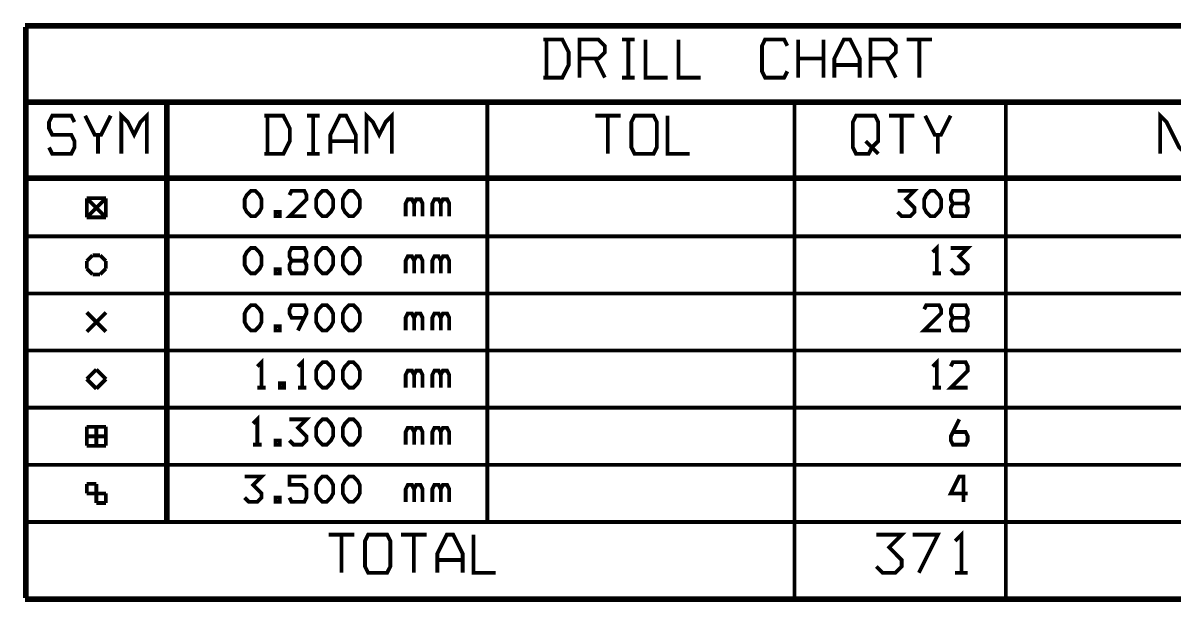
# Model space of a CAD drawing. Extents: x -1 to 119, y -42 to 51.
# Drawn here: x -0.3 to 76.6, y -42.4 to -3.7 of the extents above; entities that cross this region are included whole.
import ezdxf

# ---------------------------------------------------------------- set-up
doc = ezdxf.new("R2010")
doc.units = 0
doc.header["$MEASUREMENT"] = 0
doc.layers.add('22-304-0_DRD', color=7, linetype='CONTINUOUS')

msp = doc.modelspace()

# ---------------------------------------------------------------- linework, layer by layer
at = {"layer": '22-304-0_DRD', "const_width": 0.254}
for points in [[(94.742, -3.8735), (-0.127, -3.8735)], [(-0.127, -42.1005), (-0.127, -4.0005)], [(94.615, -4.0005), (0, -4.0005)], [(0, -42.1005), (0, -4.0005)], [(34.44748, -7.38632), (35.71748, -7.38632), (36.14166, -6.5405), (36.14166, -5.69214), (35.71748, -4.84632), (34.44748, -4.84632)], [(34.66084, -7.38632), (34.66084, -4.84632)], [(36.86048, -6.11632), (38.13048, -6.11632), (38.55466, -5.69214), (38.55466, -5.2705), (38.13048, -4.84632), (36.86048, -4.84632), (36.86048, -7.38632)], [(40.54348, -4.84632), (39.69766, -4.84632)], [(40.12184, -7.38632), (40.12184, -4.84632)], [(42.74566, -7.38632), (41.26484, -7.38632), (41.26484, -4.84632)], [(44.94784, -7.38632), (43.46448, -7.38632), (43.46448, -4.84632)], [(50.72634, -6.96214), (50.51298, -7.38632), (49.24298, -7.38632), (49.03216, -6.96214), (49.03216, -5.2705), (49.24298, -4.84632), (50.51298, -4.84632), (50.72634, -5.2705)], [(51.44516, -7.38632), (51.44516, -4.84632)], [(53.13934, -7.38632), (53.13934, -4.84632)], [(55.55234, -7.38632), (55.55234, -6.11632), (54.91734, -4.84632), (54.49316, -4.84632), (53.85816, -6.11632), (53.85816, -7.38632)], [(56.27116, -6.11632), (57.54116, -6.11632), (57.96534, -5.69214), (57.96534, -5.2705), (57.54116, -4.84632), (56.27116, -4.84632), (56.27116, -7.38632)], [(60.37834, -4.84632), (58.68416, -4.84632)], [(59.52998, -7.38632), (59.52998, -4.84632)], [(37.91966, -6.11632), (38.55466, -7.38632)], [(53.13934, -6.11632), (51.44516, -6.11632)], [(57.33034, -6.11632), (57.96534, -7.38632)], [(55.55234, -6.5405), (53.85816, -6.5405)], [(40.54348, -7.38632), (39.69766, -7.38632)], [(94.615, -8.9535), (0, -8.9535)], [(94.615, -9.0805), (0, -9.0805)], [(9.271, -37.0205), (9.271, -9.0805)], [(9.398, -37.0205), (9.398, -9.0805)], [(30.71368, -37.0205), (30.71368, -9.0805)], [(51.20132, -42.1005), (51.20132, -9.0805)], [(65.29832, -42.1005), (65.29832, -9.0805)], [(3.175, -10.3505), (2.96418, -9.92632), (1.69418, -9.92632), (1.48082, -10.3505), (1.48082, -10.77214), (1.69418, -11.19632), (2.96418, -11.19632), (3.175, -11.6205), (3.175, -12.04214), (2.96418, -12.46632), (1.69418, -12.46632), (1.48082, -12.04214)], [(5.588, -9.92632), (4.953, -11.19632), (4.52882, -11.19632), (3.89382, -9.92632)], [(8.001, -12.46632), (8.001, -9.92632), (7.57682, -10.3505), (7.15518, -11.19632), (6.731, -10.3505), (6.30682, -9.92632), (6.30682, -12.46632)], [(15.84198, -12.46632), (17.11198, -12.46632), (17.53616, -11.6205), (17.53616, -10.77214), (17.11198, -9.92632), (15.84198, -9.92632)], [(16.05534, -12.46632), (16.05534, -9.92632)], [(19.52498, -9.92632), (18.67916, -9.92632)], [(19.10334, -12.46632), (19.10334, -9.92632)], [(21.93798, -12.46632), (21.93798, -11.19632), (21.30298, -9.92632), (20.88134, -9.92632), (20.24634, -11.19632), (20.24634, -12.46632)], [(24.35098, -12.46632), (24.35098, -9.92632), (23.92934, -10.3505), (23.50516, -11.19632), (23.08098, -10.3505), (22.65934, -9.92632), (22.65934, -12.46632)], [(39.60368, -9.92632), (37.9095, -9.92632)], [(38.75532, -12.46632), (38.75532, -9.92632)], [(40.53332, -12.46632), (40.3225, -12.04214), (40.3225, -10.3505), (40.53332, -9.92632), (41.80332, -9.92632), (42.01668, -10.3505), (42.01668, -12.04214), (41.80332, -12.46632), (40.53332, -12.46632)], [(44.21632, -12.46632), (42.7355, -12.46632), (42.7355, -9.92632)], [(55.09768, -12.04214), (55.3085, -12.46632), (56.15432, -12.46632), (56.36768, -12.04214), (56.78932, -11.6205), (56.78932, -10.3505), (56.5785, -9.92632), (55.3085, -9.92632), (55.09768, -10.3505), (55.09768, -12.04214)], [(59.20232, -9.92632), (57.51068, -9.92632)], [(58.3565, -12.46632), (58.3565, -9.92632)], [(61.61532, -9.92632), (60.98032, -11.19632), (60.55868, -11.19632), (59.92368, -9.92632)], [(77.28966, -9.92632), (77.28966, -12.46632), (76.86548, -12.04214), (76.01966, -10.3505), (75.59548, -9.92632), (75.59548, -12.46632)], [(4.74218, -12.46632), (4.74218, -11.19632)], [(21.93798, -11.6205), (20.24634, -11.6205)], [(55.9435, -11.6205), (56.78932, -12.46632)], [(60.7695, -12.46632), (60.7695, -11.19632)], [(19.52498, -12.46632), (18.67916, -12.46632)], [(94.615, -14.0335), (0, -14.0335)], [(94.615, -14.1605), (0, -14.1605)], [(4.0005, -15.4305), (4.0005, -16.7005)], [(5.2705, -15.4305), (4.0005, -15.4305)], [(5.2705, -15.4305), (4.0005, -16.7005)], [(5.2705, -16.7005), (4.0005, -15.4305)], [(5.2705, -16.7005), (5.2705, -15.4305)], [(14.95044, -16.62938), (14.6685, -16.34744), (14.52626, -16.0655), (14.52626, -15.49908), (14.6685, -15.21714), (14.95044, -14.9352), (15.23238, -14.9352), (15.51432, -15.21714), (15.65656, -15.49908), (15.65656, -16.0655), (15.51432, -16.34744), (15.23238, -16.62938), (14.95044, -16.62938)], [(18.64868, -16.62938), (17.51838, -16.62938), (18.64868, -15.49908), (18.64868, -15.21714), (18.50644, -14.9352), (17.66062, -14.9352), (17.51838, -15.21714)], [(19.72056, -16.62938), (19.43862, -16.34744), (19.29638, -16.0655), (19.29638, -15.49908), (19.43862, -15.21714), (19.72056, -14.9352), (20.0025, -14.9352), (20.28444, -15.21714), (20.42668, -15.49908), (20.42668, -16.0655), (20.28444, -16.34744), (20.0025, -16.62938), (19.72056, -16.62938)], [(21.49856, -16.62938), (21.21662, -16.34744), (21.07438, -16.0655), (21.07438, -15.49908), (21.21662, -15.21714), (21.49856, -14.9352), (21.7805, -14.9352), (22.06244, -15.21714), (22.20468, -15.49908), (22.20468, -16.0655), (22.06244, -16.34744), (21.7805, -16.62938), (21.49856, -16.62938)], [(58.07456, -16.34744), (58.3565, -16.62938), (58.92038, -16.62938), (59.20232, -16.34744), (59.20232, -16.0655), (58.63844, -15.49908), (59.20232, -14.9352), (58.07456, -14.9352)], [(60.2742, -16.62938), (59.99226, -16.34744), (59.85256, -16.0655), (59.85256, -15.49908), (59.99226, -15.21714), (60.2742, -14.9352), (60.55868, -14.9352), (60.84062, -15.21714), (60.98032, -15.49908), (60.98032, -16.0655), (60.84062, -16.34744), (60.55868, -16.62938), (60.2742, -16.62938)], [(62.61862, -15.78356), (62.75832, -15.49908), (62.75832, -15.21714), (62.61862, -14.9352), (61.77026, -14.9352), (61.63056, -15.21714), (61.63056, -15.49908), (61.77026, -15.78356), (62.61862, -15.78356), (62.75832, -16.0655), (62.75832, -16.34744), (62.61862, -16.62938), (61.77026, -16.62938), (61.63056, -16.34744), (61.63056, -16.0655), (61.77026, -15.78356)], [(26.39568, -16.62938), (26.39568, -15.78356), (26.25344, -15.49908), (25.9715, -15.49908), (25.82926, -15.78356), (25.68956, -15.49908), (25.40762, -15.49908), (25.26538, -15.78356), (25.26538, -16.62938)], [(25.82926, -16.62938), (25.82926, -15.78356)], [(28.17368, -16.62938), (28.17368, -15.78356), (28.03144, -15.49908), (27.7495, -15.49908), (27.60726, -15.78356), (27.46756, -15.49908), (27.18562, -15.49908), (27.04338, -15.78356), (27.04338, -16.62938)], [(27.60726, -16.62938), (27.60726, -15.78356)], [(4.0005, -16.7005), (5.2705, -16.7005)], [(16.58874, -16.62938), (16.87068, -16.62938), (16.87068, -16.34744), (16.58874, -16.34744), (16.58874, -16.62938)], [(94.615, -17.9705), (0, -17.9705)], [(60.69838, -20.43938), (60.69838, -18.7452), (60.41644, -19.02714)], [(4.3815, -19.2405), (4.0005, -19.6215)], [(4.8895, -19.2405), (4.3815, -19.2405)], [(5.2705, -19.6215), (4.8895, -19.2405)], [(14.95044, -20.43938), (14.6685, -20.15744), (14.52626, -19.8755), (14.52626, -19.30908), (14.6685, -19.02714), (14.95044, -18.7452), (15.23238, -18.7452), (15.51432, -19.02714), (15.65656, -19.30908), (15.65656, -19.8755), (15.51432, -20.15744), (15.23238, -20.43938), (14.95044, -20.43938)], [(18.50644, -19.59356), (18.64868, -19.30908), (18.64868, -19.02714), (18.50644, -18.7452), (17.66062, -18.7452), (17.51838, -19.02714), (17.51838, -19.30908), (17.66062, -19.59356), (18.50644, -19.59356), (18.64868, -19.8755), (18.64868, -20.15744), (18.50644, -20.43938), (17.66062, -20.43938), (17.51838, -20.15744), (17.51838, -19.8755), (17.66062, -19.59356)], [(19.72056, -20.43938), (19.43862, -20.15744), (19.29638, -19.8755), (19.29638, -19.30908), (19.43862, -19.02714), (19.72056, -18.7452), (20.0025, -18.7452), (20.28444, -19.02714), (20.42668, -19.30908), (20.42668, -19.8755), (20.28444, -20.15744), (20.0025, -20.43938), (19.72056, -20.43938)], [(21.49856, -20.43938), (21.21662, -20.15744), (21.07438, -19.8755), (21.07438, -19.30908), (21.21662, -19.02714), (21.49856, -18.7452), (21.7805, -18.7452), (22.06244, -19.02714), (22.20468, -19.30908), (22.20468, -19.8755), (22.06244, -20.15744), (21.7805, -20.43938), (21.49856, -20.43938)], [(26.39568, -20.43938), (26.39568, -19.59356), (26.25344, -19.30908), (25.9715, -19.30908), (25.82926, -19.59356), (25.68956, -19.30908), (25.40762, -19.30908), (25.26538, -19.59356), (25.26538, -20.43938)], [(28.17368, -20.43938), (28.17368, -19.59356), (28.03144, -19.30908), (27.7495, -19.30908), (27.60726, -19.59356), (27.46756, -19.30908), (27.18562, -19.30908), (27.04338, -19.59356), (27.04338, -20.43938)], [(61.63056, -20.15744), (61.9125, -20.43938), (62.47638, -20.43938), (62.75832, -20.15744), (62.75832, -19.8755), (62.19444, -19.30908), (62.75832, -18.7452), (61.63056, -18.7452)], [(4.0005, -19.6215), (4.0005, -20.1295)], [(5.2705, -20.1295), (5.2705, -19.6215)], [(25.82926, -20.43938), (25.82926, -19.59356)], [(27.60726, -20.43938), (27.60726, -19.59356)], [(4.0005, -20.1295), (4.3815, -20.5105)], [(4.3815, -20.5105), (4.8895, -20.5105)], [(4.8895, -20.5105), (5.2705, -20.1295)], [(16.58874, -20.43938), (16.87068, -20.43938), (16.87068, -20.15744), (16.58874, -20.15744), (16.58874, -20.43938)], [(60.98032, -20.43938), (60.41644, -20.43938)], [(94.615, -21.7805), (0, -21.7805)], [(5.2705, -23.0505), (4.0005, -24.3205)], [(5.2705, -24.3205), (4.0005, -23.0505)], [(14.95044, -24.24938), (14.6685, -23.96744), (14.52626, -23.6855), (14.52626, -23.11908), (14.6685, -22.83714), (14.95044, -22.5552), (15.23238, -22.5552), (15.51432, -22.83714), (15.65656, -23.11908), (15.65656, -23.6855), (15.51432, -23.96744), (15.23238, -24.24938), (14.95044, -24.24938)], [(18.50644, -23.40356), (17.66062, -23.40356), (17.51838, -23.11908), (17.51838, -22.83714), (17.66062, -22.5552), (18.50644, -22.5552), (18.64868, -22.83714), (18.64868, -23.11908), (18.08226, -24.24938)], [(19.72056, -24.24938), (19.43862, -23.96744), (19.29638, -23.6855), (19.29638, -23.11908), (19.43862, -22.83714), (19.72056, -22.5552), (20.0025, -22.5552), (20.28444, -22.83714), (20.42668, -23.11908), (20.42668, -23.6855), (20.28444, -23.96744), (20.0025, -24.24938), (19.72056, -24.24938)], [(21.49856, -24.24938), (21.21662, -23.96744), (21.07438, -23.6855), (21.07438, -23.11908), (21.21662, -22.83714), (21.49856, -22.5552), (21.7805, -22.5552), (22.06244, -22.83714), (22.20468, -23.11908), (22.20468, -23.6855), (22.06244, -23.96744), (21.7805, -24.24938), (21.49856, -24.24938)], [(26.39568, -24.24938), (26.39568, -23.40356), (26.25344, -23.11908), (25.9715, -23.11908), (25.82926, -23.40356), (25.68956, -23.11908), (25.40762, -23.11908), (25.26538, -23.40356), (25.26538, -24.24938)], [(28.17368, -24.24938), (28.17368, -23.40356), (28.03144, -23.11908), (27.7495, -23.11908), (27.60726, -23.40356), (27.46756, -23.11908), (27.18562, -23.11908), (27.04338, -23.40356), (27.04338, -24.24938)], [(60.98032, -24.24938), (59.85256, -24.24938), (60.98032, -23.11908), (60.98032, -22.83714), (60.84062, -22.5552), (59.99226, -22.5552), (59.85256, -22.83714)], [(62.61862, -23.40356), (62.75832, -23.11908), (62.75832, -22.83714), (62.61862, -22.5552), (61.77026, -22.5552), (61.63056, -22.83714), (61.63056, -23.11908), (61.77026, -23.40356), (62.61862, -23.40356), (62.75832, -23.6855), (62.75832, -23.96744), (62.61862, -24.24938), (61.77026, -24.24938), (61.63056, -23.96744), (61.63056, -23.6855), (61.77026, -23.40356)], [(25.82926, -24.24938), (25.82926, -23.40356)], [(27.60726, -24.24938), (27.60726, -23.40356)], [(16.58874, -24.24938), (16.87068, -24.24938), (16.87068, -23.96744), (16.58874, -23.96744), (16.58874, -24.24938)], [(94.615, -25.5905), (0, -25.5905)], [(15.65656, -28.05938), (15.65656, -26.3652), (15.37462, -26.64714)], [(18.3642, -28.05938), (18.3642, -26.3652), (18.08226, -26.64714)], [(60.69838, -28.05938), (60.69838, -26.3652), (60.41644, -26.64714)], [(4.6355, -26.8605), (4.0005, -27.4955)], [(5.2705, -27.4955), (4.6355, -26.8605)], [(19.72056, -28.05938), (19.43862, -27.77744), (19.29638, -27.4955), (19.29638, -26.92908), (19.43862, -26.64714), (19.72056, -26.3652), (20.0025, -26.3652), (20.28444, -26.64714), (20.42668, -26.92908), (20.42668, -27.4955), (20.28444, -27.77744), (20.0025, -28.05938), (19.72056, -28.05938)], [(21.49856, -28.05938), (21.21662, -27.77744), (21.07438, -27.4955), (21.07438, -26.92908), (21.21662, -26.64714), (21.49856, -26.3652), (21.7805, -26.3652), (22.06244, -26.64714), (22.20468, -26.92908), (22.20468, -27.4955), (22.06244, -27.77744), (21.7805, -28.05938), (21.49856, -28.05938)], [(26.39568, -28.05938), (26.39568, -27.21356), (26.25344, -26.92908), (25.9715, -26.92908), (25.82926, -27.21356), (25.68956, -26.92908), (25.40762, -26.92908), (25.26538, -27.21356), (25.26538, -28.05938)], [(28.17368, -28.05938), (28.17368, -27.21356), (28.03144, -26.92908), (27.7495, -26.92908), (27.60726, -27.21356), (27.46756, -26.92908), (27.18562, -26.92908), (27.04338, -27.21356), (27.04338, -28.05938)], [(62.75832, -28.05938), (61.63056, -28.05938), (62.75832, -26.92908), (62.75832, -26.64714), (62.61862, -26.3652), (61.77026, -26.3652), (61.63056, -26.64714)], [(4.0005, -27.4955), (4.6355, -28.1305)], [(4.6355, -28.1305), (5.2705, -27.4955)], [(16.87068, -28.05938), (17.15262, -28.05938), (17.15262, -27.77744), (16.87068, -27.77744), (16.87068, -28.05938)], [(25.82926, -28.05938), (25.82926, -27.21356)], [(27.60726, -28.05938), (27.60726, -27.21356)], [(15.9385, -28.05938), (15.37462, -28.05938)], [(18.64868, -28.05938), (18.08226, -28.05938)], [(60.98032, -28.05938), (60.41644, -28.05938)], [(94.615, -29.4005), (0, -29.4005)], [(15.37462, -31.86938), (15.37462, -30.1752), (15.09268, -30.45714)], [(4.0005, -30.6705), (4.0005, -31.9405)], [(5.2705, -30.6705), (4.0005, -30.6705)], [(4.6355, -30.6705), (4.6355, -31.9405)], [(5.2705, -31.9405), (5.2705, -30.6705)], [(17.51838, -31.58744), (17.80032, -31.86938), (18.3642, -31.86938), (18.64868, -31.58744), (18.64868, -31.3055), (18.08226, -30.73908), (18.64868, -30.1752), (17.51838, -30.1752)], [(19.72056, -31.86938), (19.43862, -31.58744), (19.29638, -31.3055), (19.29638, -30.73908), (19.43862, -30.45714), (19.72056, -30.1752), (20.0025, -30.1752), (20.28444, -30.45714), (20.42668, -30.73908), (20.42668, -31.3055), (20.28444, -31.58744), (20.0025, -31.86938), (19.72056, -31.86938)], [(21.49856, -31.86938), (21.21662, -31.58744), (21.07438, -31.3055), (21.07438, -30.73908), (21.21662, -30.45714), (21.49856, -30.1752), (21.7805, -30.1752), (22.06244, -30.45714), (22.20468, -30.73908), (22.20468, -31.3055), (22.06244, -31.58744), (21.7805, -31.86938), (21.49856, -31.86938)], [(26.39568, -31.86938), (26.39568, -31.02356), (26.25344, -30.73908), (25.9715, -30.73908), (25.82926, -31.02356), (25.68956, -30.73908), (25.40762, -30.73908), (25.26538, -31.02356), (25.26538, -31.86938)], [(28.17368, -31.86938), (28.17368, -31.02356), (28.03144, -30.73908), (27.7495, -30.73908), (27.60726, -31.02356), (27.46756, -30.73908), (27.18562, -30.73908), (27.04338, -31.02356), (27.04338, -31.86938)], [(61.77026, -31.02356), (62.61862, -31.02356), (62.75832, -31.3055), (62.75832, -31.58744), (62.61862, -31.86938), (61.77026, -31.86938), (61.63056, -31.58744), (61.63056, -31.3055), (62.19444, -30.1752)], [(5.2705, -31.3055), (4.0005, -31.3055)], [(16.58874, -31.86938), (16.87068, -31.86938), (16.87068, -31.58744), (16.58874, -31.58744), (16.58874, -31.86938)], [(25.82926, -31.86938), (25.82926, -31.02356)], [(27.60726, -31.86938), (27.60726, -31.02356)], [(4.0005, -31.9405), (5.2705, -31.9405)], [(15.65656, -31.86938), (15.09268, -31.86938)], [(94.615, -33.2105), (0, -33.2105)], [(4.0005, -34.4805), (4.0005, -35.1155)], [(4.6355, -34.4805), (4.0005, -34.4805)], [(4.6355, -35.7505), (4.6355, -34.4805)], [(14.52626, -35.39744), (14.81074, -35.67938), (15.37462, -35.67938), (15.65656, -35.39744), (15.65656, -35.1155), (15.09268, -34.54908), (15.65656, -33.9852), (14.52626, -33.9852)], [(17.51838, -35.39744), (17.66062, -35.67938), (18.50644, -35.67938), (18.64868, -35.39744), (18.64868, -34.83356), (18.3642, -34.54908), (17.51838, -34.54908), (17.51838, -33.9852), (18.64868, -33.9852)], [(19.72056, -35.67938), (19.43862, -35.39744), (19.29638, -35.1155), (19.29638, -34.54908), (19.43862, -34.26714), (19.72056, -33.9852), (20.0025, -33.9852), (20.28444, -34.26714), (20.42668, -34.54908), (20.42668, -35.1155), (20.28444, -35.39744), (20.0025, -35.67938), (19.72056, -35.67938)], [(21.49856, -35.67938), (21.21662, -35.39744), (21.07438, -35.1155), (21.07438, -34.54908), (21.21662, -34.26714), (21.49856, -33.9852), (21.7805, -33.9852), (22.06244, -34.26714), (22.20468, -34.54908), (22.20468, -35.1155), (22.06244, -35.39744), (21.7805, -35.67938), (21.49856, -35.67938)], [(26.39568, -35.67938), (26.39568, -34.83356), (26.25344, -34.54908), (25.9715, -34.54908), (25.82926, -34.83356), (25.68956, -34.54908), (25.40762, -34.54908), (25.26538, -34.83356), (25.26538, -35.67938)], [(28.17368, -35.67938), (28.17368, -34.83356), (28.03144, -34.54908), (27.7495, -34.54908), (27.60726, -34.83356), (27.46756, -34.54908), (27.18562, -34.54908), (27.04338, -34.83356), (27.04338, -35.67938)], [(62.75832, -35.1155), (61.63056, -35.1155), (62.19444, -33.9852), (62.47638, -33.9852), (62.47638, -35.67938)], [(4.0005, -35.1155), (5.2705, -35.1155)], [(5.2705, -35.1155), (5.2705, -35.7505)], [(16.58874, -35.67938), (16.87068, -35.67938), (16.87068, -35.39744), (16.58874, -35.39744), (16.58874, -35.67938)], [(25.82926, -35.67938), (25.82926, -34.83356)], [(27.60726, -35.67938), (27.60726, -34.83356)], [(5.2705, -35.7505), (4.6355, -35.7505)], [(94.615, -37.0205), (0, -37.0205)], [(62.33668, -40.40632), (62.33668, -37.86632), (61.9125, -38.2905)], [(21.83384, -37.86632), (20.13966, -37.86632)], [(20.98548, -40.40632), (20.98548, -37.86632)], [(22.76348, -40.40632), (22.55266, -39.98214), (22.55266, -38.2905), (22.76348, -37.86632), (24.03348, -37.86632), (24.24684, -38.2905), (24.24684, -39.98214), (24.03348, -40.40632), (22.76348, -40.40632)], [(26.65984, -37.86632), (24.96566, -37.86632)], [(25.81148, -40.40632), (25.81148, -37.86632)], [(29.07284, -40.40632), (29.07284, -39.13632), (28.43784, -37.86632), (28.01366, -37.86632), (27.37866, -39.13632), (27.37866, -40.40632)], [(31.27248, -40.40632), (29.79166, -40.40632), (29.79166, -37.86632)], [(56.66232, -39.98214), (57.0865, -40.40632), (57.93232, -40.40632), (58.3565, -39.98214), (58.3565, -39.5605), (57.51068, -38.71214), (58.3565, -37.86632), (56.66232, -37.86632)], [(59.4995, -40.40632), (60.7695, -37.86632), (59.07532, -37.86632)], [(29.07284, -39.5605), (27.37866, -39.5605)], [(62.75832, -40.40632), (61.9125, -40.40632)], [(94.742, -42.2275), (-0.127, -42.2275)], [(94.615, -42.1005), (0, -42.1005)]]:
    msp.add_lwpolyline(points, dxfattribs=at)

doc.saveas('drawing.dxf')
